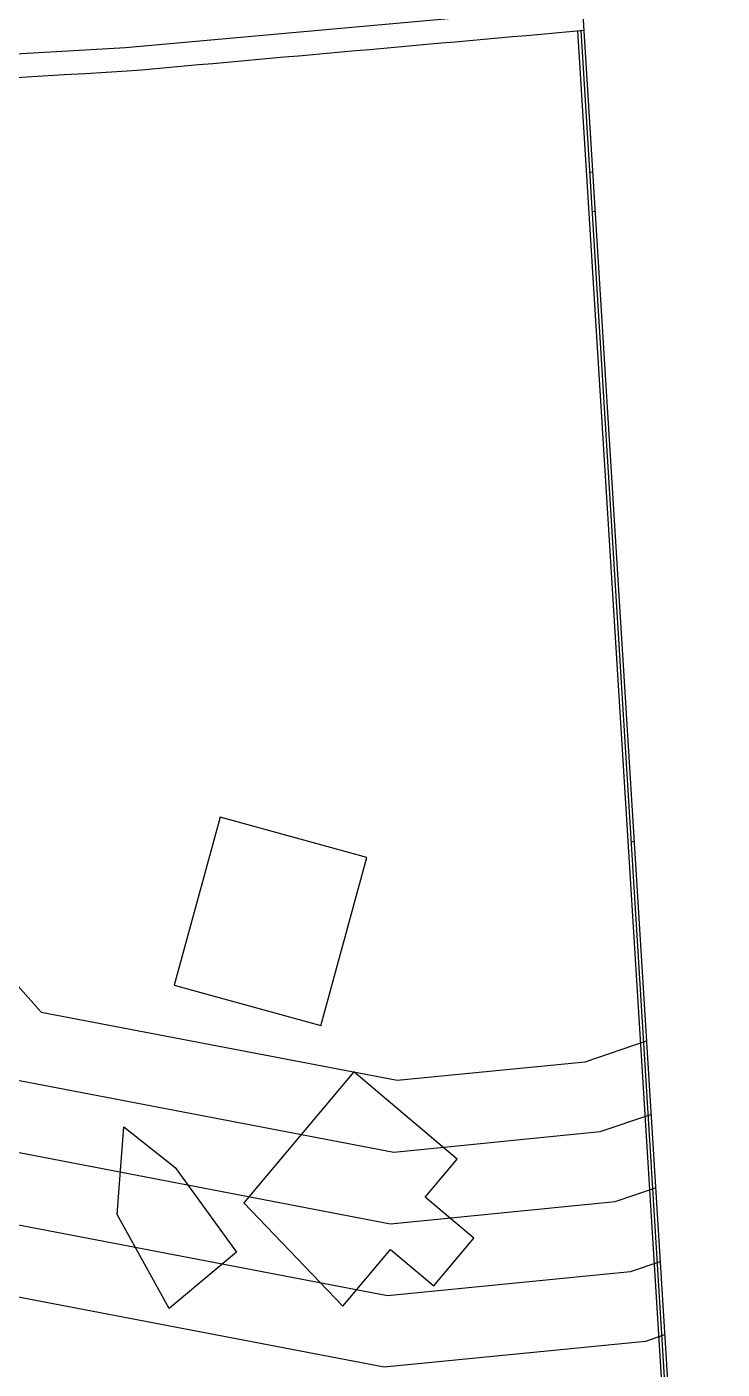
# Model space of a CAD drawing. Header units: millimetres. Extents: x 55520 to 96084, y -58491 to -49645.
# Drawn here: x 62780.5 to 62868.6, y -57764 to -57594.1 of the extents above; entities that cross this region are included whole.
import ezdxf

# ---------------------------------------------------------------- set-up
doc = ezdxf.new("R2010")
doc.units = ezdxf.units.MM
for name, color, linetype in [('Alvenaria Corte', 30, 'Continuous'), ('Alvenaria Vista', 40, 'Continuous'), ('ARQ-COTAS', 1, 'Continuous'), ('Cinza', 9, 'Continuous'), ('Curvas de Nível', 10, 'Continuous'), ('Limite Terreno', 20, 'Continuous')]:
    doc.layers.add(name, color=color, linetype=linetype)

msp = doc.modelspace()

# ---------------------------------------------------------------- linework, layer by layer
at = {"layer": 'Alvenaria Corte'}
for p, q in [((62850.276, -57594.553), (62861.339, -57772.865)), ((62850.675, -57594.518), (62861.763, -57773.24))]:
    msp.add_line(p, q, dxfattribs=at)
at = {"layer": 'Alvenaria Vista'}
msp.add_open_spline([(62655.413, -57890.392), (62637.386, -57827.802), (62619.359, -57765.212), (62601.332, -57702.622), (62599.772, -57692.447), (62598.213, -57682.272), (62596.653, -57672.097), (62598.121, -57659.589), (62599.588, -57647.081), (62601.056, -57634.572), (62608.209, -57626.218), (62615.361, -57617.863), (62622.514, -57609.508), (62679.42, -57606.219), (62736.326, -57602.93), (62793.232, -57599.64), (62812.504, -57597.922), (62831.777, -57596.203), (62851.05, -57594.484)], degree=3, knots=[20.3224163, 20.3224163, 20.3224163, 20.3224163, 21.3053757, 21.3053757, 21.3053757, 22.3053757, 22.3053757, 22.3053757, 23.3053757, 23.3053757, 23.3053757, 24.3053757, 24.3053757, 24.3053757, 25.3053757, 25.3053757, 25.3053757, 25.5933686, 25.5933686, 25.5933686, 25.5933686], dxfattribs=at)
at = {"layer": 'ARQ-COTAS'}
msp.add_lwpolyline([(62841.716, -57444.032), (62868.587, -57877.166), (62543.329, -57897.345), (62516.457, -57464.212)], close=True, dxfattribs=at)
at = {"layer": 'Cinza'}
for points in [[(62852.165, -57612.456), (62851.79, -57612.49)], [(62852.474, -57617.448), (62852.1, -57617.482)], [(62817.74, -57720.567), (62823.599, -57699.228), (62805.013, -57694.125), (62799.169, -57715.412), (62817.736, -57720.51)], [(62820.531, -57756.04), (62826.566, -57748.868), (62832.046, -57753.481), (62837.13, -57747.44), (62830.974, -57742.26), (62835.039, -57737.43), (62821.92, -57726.39), (62807.983, -57742.951), (62820.531, -57756.04)], [(62798.533, -57756.351), (62791.959, -57744.458), (62792.821, -57733.324), (62799.296, -57738.505), (62807.073, -57749.189), (62798.533, -57756.351)]]:
    msp.add_lwpolyline(points, dxfattribs=at)
msp.add_open_spline([(62857.424, -57697.227), (62857.3, -57697.254), (62857.176, -57697.281), (62857.052, -57697.309)], degree=3, dxfattribs=at)
at = {"layer": 'Curvas de Nível'}
msp.add_lwpolyline([(62730.648, -57693.034), (62742.116, -57693.018), (62767.697, -57702.312), (62782.311, -57718.815), (62827.42, -57727.441), (62851.23, -57725.093), (62858.989, -57722.459)], dxfattribs=at)
at = {"layer": 'Curvas de Nível', "color": 251}
for points in [[(62730.648, -57702.034), (62740.538, -57702.02), (62762.475, -57709.99), (62777.607, -57727.078), (62827.008, -57736.526), (62853.143, -57733.948), (62859.567, -57731.768)], [(62730.648, -57715.482), (62733.69, -57711.03), (62738.959, -57711.022), (62757.253, -57717.668), (62772.903, -57735.342), (62826.596, -57745.61), (62855.056, -57742.803), (62860.144, -57741.076)], [(62730.648, -57731.435), (62738.233, -57720.334), (62752.031, -57725.347), (62768.199, -57743.605), (62826.184, -57754.694), (62856.969, -57751.658), (62860.722, -57750.384)], [(62861.299, -57759.693), (62858.882, -57760.513), (62825.772, -57763.779), (62763.495, -57751.869), (62746.808, -57733.025), (62741.724, -57731.178), (62735.482, -57740.314)]]:
    msp.add_lwpolyline(points, dxfattribs=at)
at = {"layer": 'Limite Terreno'}
msp.add_lwpolyline([(62652.346, -57890.582), (62598.396, -57703.267), (62593.627, -57672.151), (62598.183, -57633.315), (62621.066, -57606.587), (62793.012, -57596.648), (62850.864, -57591.489)], dxfattribs=at)

doc.saveas('drawing.dxf')
